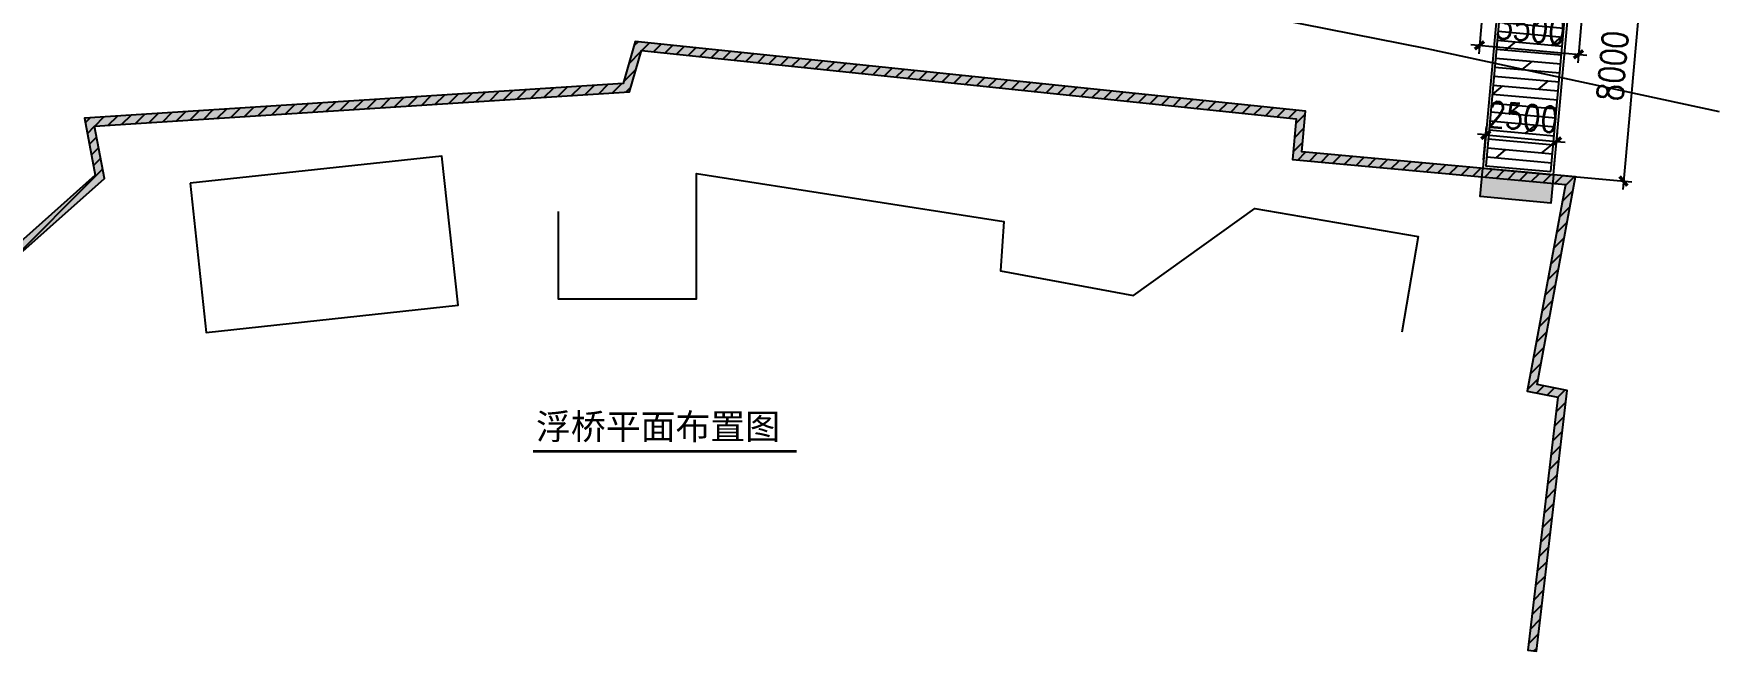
# Model space of a CAD drawing. Extents: x -259369 to -50372, y -155978 to 198088.
# Drawn here: x -182909 to -123558, y 97558 to 119284 of the extents above; entities that cross this region are included whole.
import ezdxf
from ezdxf.enums import TextEntityAlignment as Align

# ---------------------------------------------------------------- set-up
doc = ezdxf.new("R2010")
doc.units = 0
doc.header["$LTSCALE"] = 1000
doc.header["$MEASUREMENT"] = 0
doc.layers.add('抱桩器', color=255, linetype='Continuous')
doc.layers.add('文本', color=3, linetype='Continuous', lineweight=13)
doc.layers.add('结构', color=52, linetype='Continuous', lineweight=18)
doc.styles.add('HZTXT', font='txtw.shx', dxfattribs={"width": 0.8, "bigfont": 'hztxtw.shx'})
doc.styles.add('宋体', font='')
doc.styles.get('宋体').set_extended_font_data('SimSun')
doc.dimstyles.new('DIM-300', dxfattribs={"dimscale": 300, "dimtxt": 3, "dimasz": 1, "dimexe": 1, "dimexo": 1, "dimgap": 1, "dimtad": 1, "dimdec": 0, "dimdsep": 46, "dimtxsty": 'HZTXT', "dimblk": 'ARCHTICK', "dimcen": 0, "dimdle": 1, "dimclrd": 9, "dimclre": 9, "dimclrt": 2, "dimadec": 1, "dimazin": 0, "dimtfac": 1, "dimtdec": 0, "dimtix": 1, "dimtmove": 2, "dimatfit": 3, "dimldrblk": 'ARCHTICK', "dimfxl": 10, "dimtolj": 1, "dimtzin": 0, "dimarcsym": 1})

# ---------------------------------------------------------------- blocks, each defined once
blk = doc.blocks.new('thwerg')
at = {"linetype": 'Continuous'}
h = blk.add_hatch(dxfattribs=at)
h.set_pattern_fill('AR-CONC', color=252, scale=5)
h.set_pattern_definition([(50, (0, 0), (910.9233, -79.6954), [95.25, -1047.75]), (355, (0, 0), (-176.217, 955.284), [76.2, -838.203]), (100.45144, (75.9, -6.6), (734.7062, 875.5888), [80.95, -890.451]), (46.1842, (0, 254), (1355.395, -210.2116), [142.875, -1571.625]), (96.63556, (113, 236.5), (1187.021, 1237.131), [121.425, -1335.678]), (351.18415, (0, 254), (1187.021, 1237.131), [114.3, -1257.299]), (21, (127, 190.5), (758.072, -511.326), [95.25, -1047.75]), (326, (127, 190.5), (309.01, 920.94), [76.2, -838.2]), (71.45144, (190.2, 147.9), (1067.082, 409.614), [80.95, -890.4497]), (37.5, (0, 0), (15.443, 422.7752), [0, -828.04, 0, -850.9, 0, -841.375]), (7.5, (0, 0), (334.0983, 500.9029), [0, -485.14, 0, -808.99, 0, -320.675]), (327.5, (-283.2, 0), (677.953, -28.6437), [0, -317.5, 0, -990.6, 0, -1314.45]), (317.5, (-410.2, 0), (740.646, 127.1325), [0, -412.75, 0, -657.86, 0, -933.45])])
h.paths.add_polyline_path([(125890, -32795), (125541, -30956), (144375, -29749), (144792, -28301), (167849, -30703), (167718, -32134), (177330, -33007), (175981, -40288), (177064, -40496), (176008, -49398), (176306, -49434), (177395, -40254), (176330, -40050), (177685, -32738), (168044, -31863), (168175, -30435), (144574, -27977), (144145, -29463), (125184, -30678), (125563, -32683), (121810, -36014), (115445, -36787), (117010, -48533), (117307, -48493), (115782, -37048), (121939, -36301)])
h = blk.add_hatch(dxfattribs=at)
h.set_pattern_fill('ANSI31', color=252, scale=100)
h.set_pattern_definition([(45, (0, 0), (-224.5064, 224.5064), [])])
h.paths.add_polyline_path([(144375, -29749), (144792, -28301), (167849, -30703), (167718, -32134), (177330, -33007), (175981, -40288), (177064, -40496), (176008, -49398), (176306, -49434), (177395, -40254), (176330, -40050), (177685, -32738), (168044, -31863), (168175, -30435), (144574, -27977), (144145, -29463), (125184, -30678), (125563, -32683), (121810, -36014), (115445, -36787), (117010, -48533), (117307, -48493), (115782, -37048), (121939, -36301), (125890, -32795), (125541, -30956)])
at = {"color": 252, "linetype": 'Continuous', "flags": 128}
for points, elevation in [([(106933, -30769), (107635, -30369), (114725, -28078), (119240, -25868), (122867, -24992), (126369, -24863), (131244, -25695), (140044, -24946), (146723, -24787), (160192, -25793), (172447, -28232), (182746, -30446)], -32017), ([(121939, -36301), (125890, -32795), (125541, -30956), (144375, -29749), (144792, -28301), (167849, -30703), (167718, -32134), (177330, -33007), (175981, -40288), (177064, -40496), (176008, -49398), (176306, -49434), (177395, -40254), (176330, -40050), (177685, -32738), (168044, -31863), (168175, -30435), (144574, -27977), (144145, -29463), (125184, -30678), (125563, -32683), (121810, -36014)], -2496)]:
    blk.add_lwpolyline(points, dxfattribs=dict(at, elevation=elevation))
at = {"color": 252, "linetype": 'Continuous', "elevation": -32017, "flags": 128}
blk.add_lwpolyline([(128902, -32969), (129469, -38215), (138338, -37256), (137771, -32010), (128902, -32969)], close=True, dxfattribs=at)
at = {"color": 252, "linetype": 'Continuous', "flags": 128}
blk.add_lwpolyline([(141861, -33967), (141860, -37038), (146732, -37038), (146732, -32622), (157554, -34310), (157440, -36052), (162121, -36914), (166389, -33855), (172143, -34842), (171563, -38202)], dxfattribs=at)
blk = doc.blocks.new('3x10')
h = blk.add_hatch()
h.set_pattern_fill('ACAD_ISO07W100', color=252, scale=20, angle=90)
h.set_pattern_definition([(90, (0, 0), (-100, 6e-15), [10, -60])])
h.paths.add_polyline_path([(925837, 2496349), (924837, 2496348), (924837, 2493849), (925837, 2493849)])
h.paths.add_polyline_path([(934837, 2496349), (933837, 2496349), (933837, 2493849), (934837, 2493849)])
h = blk.add_hatch()
h.set_pattern_fill('DOLMIT', color=252, scale=50, angle=90)
h.set_pattern_definition([(90, (0, 0), (-317.5, 2e-14), []), (135, (0, 0), (-634.99957, -634.99957), [449.0128, -898.0256])])
h.paths.add_polyline_path([(933737, 2496249), (925937, 2496249), (925937, 2493949), (933737, 2493949)])
at = {"color": 1}
for points in [[(925837, 2496349), (925837, 2493849), (924837, 2493849), (924837, 2496348)], [(933837, 2496349), (933837, 2493849), (934837, 2493849), (934837, 2496349)]]:
    blk.add_lwpolyline(points, close=True, dxfattribs=at)
at = {"layer": '抱桩器', "color": 1}
for points in [[(925837, 2493849), (933837, 2493849), (933837, 2496349), (925837, 2496349)], [(925937, 2493949), (933737, 2493949), (933737, 2496249), (925937, 2496249)]]:
    blk.add_lwpolyline(points, close=True, dxfattribs=at)
blk = doc.blocks.new('_ArchTick')
at = {"color": 0, "linetype": 'ByBlock', "const_width": 0.4}
blk.add_lwpolyline([(-0.5, -0.5), (0.5, 0.5)], dxfattribs=at)
blk = doc.blocks.new('*D742')
at = {"color": 9, "lineweight": -2, "transparency": 16777216}
for p, q in [((-131777, 115723), (-132076, 115751)), ((-131857, 114848), (-131750, 116022)), ((-129367, 114622), (-129260, 115796)), ((-131777, 115723), (-129288, 115497)), ((-129288, 115497), (-128989, 115470))]:
    blk.add_line(p, q, dxfattribs=at)
at = {"layer": 'Defpoints', "color": 0, "transparency": 16777216}
for p in [(-129288, 115497), (-131884, 114550, 29521), (-129394, 114323, 29521)]:
    blk.add_point(p, dxfattribs=at)
at = {"color": 9, "lineweight": -2, "transparency": 16777216, "xscale": 300, "yscale": 300, "zscale": 300}
for p, rotation in [((-131777, 115723), 354.8075966638551), ((-129288, 115497), 174.8075966638551)]:
    blk.add_blockref('_ArchTick', p, dxfattribs=dict(at, rotation=rotation))
at = {"color": 2, "transparency": 16777216, "insert": (-130464, 116357), "char_height": 900, "attachment_point": 5, "rotation": 354.8076, "style": 'HZTXT'}
blk.add_mtext('\\A1;2500', dxfattribs=at)
blk = doc.blocks.new('*D743')
at = {"color": 9, "lineweight": -2, "transparency": 16777216}
for p, q in [((-126180, 122366), (-126958, 113801)), ((-128371, 122263), (-125908, 122040)), ((-129095, 114296), (-126632, 114072))]:
    blk.add_line(p, q, dxfattribs=at)
at = {"layer": 'Defpoints', "color": 0, "transparency": 16777216}
for p in [(-128670, 122291, 29521), (-129394, 114323, 29521), (-126931, 114099)]:
    blk.add_point(p, dxfattribs=at)
at = {"color": 9, "lineweight": -2, "transparency": 16777216, "xscale": 300, "yscale": 300, "zscale": 300}
for p, rotation in [((-126207, 122067), 84.80759666385612), ((-126931, 114099), 264.8075966638561)]:
    blk.add_blockref('_ArchTick', p, dxfattribs=dict(at, rotation=rotation))
at = {"color": 2, "transparency": 16777216, "insert": (-127316, 118151), "char_height": 900, "attachment_point": 5, "rotation": 84.8076, "style": 'HZTXT'}
blk.add_mtext('\\A1;8000', dxfattribs=at)
blk = doc.blocks.new('*D745')
at = {"color": 9, "lineweight": -2, "transparency": 16777216}
for p, q in [((-131881, 120223), (-132030, 118579)), ((-128395, 119906), (-128544, 118262)), ((-132302, 118905), (-128219, 118534))]:
    blk.add_line(p, q, dxfattribs=at)
at = {"layer": 'Defpoints', "color": 0, "transparency": 16777216}
for p in [(-131854, 120521, 29521), (-128368, 120205, 29521), (-128517, 118561)]:
    blk.add_point(p, dxfattribs=at)
at = {"color": 9, "lineweight": -2, "transparency": 16777216, "xscale": 300, "yscale": 300, "zscale": 300}
for p, rotation in [((-132003, 118877), 174.8075852577642), ((-128517, 118561), 354.8075852577642)]:
    blk.add_blockref('_ArchTick', p, dxfattribs=dict(at, rotation=rotation))
at = {"color": 2, "transparency": 16777216, "insert": (-130192, 119466), "char_height": 900, "attachment_point": 5, "rotation": 354.80759, "style": 'HZTXT'}
blk.add_mtext('\\A1;3500', dxfattribs=at)

msp = doc.modelspace()

# ---------------------------------------------------------------- linework, layer by layer
at = {"layer": '文本', "const_width": 91.12}
msp.add_lwpolyline([(-165325.93, 104594.12), (-156043.55, 104594.12)], dxfattribs=at)
at = {"layer": '结构', "elevation": 29521}
msp.add_lwpolyline([(-128618.51, 114252.9), (-132104.16, 114569.58)], dxfattribs=at)

# ---------------------------------------------------------------- block references
at = {"rotation": 84.80670274103691}
msp.add_blockref('3x10', (2270413.97, -1033446.87, 29521), dxfattribs=at)
msp.add_blockref('thwerg', (-306303.53, 146991.31, 32017))

# ---------------------------------------------------------------- texts
at = {"layer": '文本', "style": '宋体'}
msp.add_text('浮桥平面布置图', height=900, dxfattribs=at).set_placement((-165221.86, 105463), align=Align.MIDDLE_LEFT)

# ---------------------------------------------------------------- dimensions: what is measured, and where the dimension line sits
for p1, p2, distance, picture, middle in [((-128670.17, 122290.57, 29521), (-129394.19, 114323.32, 29521), 2473.26, '*D743', (-127315.99, 118150.99)), ((-131853.55, 120521.45, 29521), (-128367.91, 120204.7, 29521), -1650.77, '*D745', (-130192.25, 119466)), ((-131883.88, 114549.56, 29521), (-129394.19, 114323.32, 29521), 1178.7, '*D742', (-130464.48, 116357.22))]:
    dim = msp.add_aligned_dim(p1=p1, p2=p2, distance=distance, dimstyle='DIM-300')
    dim.commit()
    dim.dimension.update_dxf_attribs({"geometry": picture, "text_midpoint": middle})

doc.saveas('drawing.dxf')
